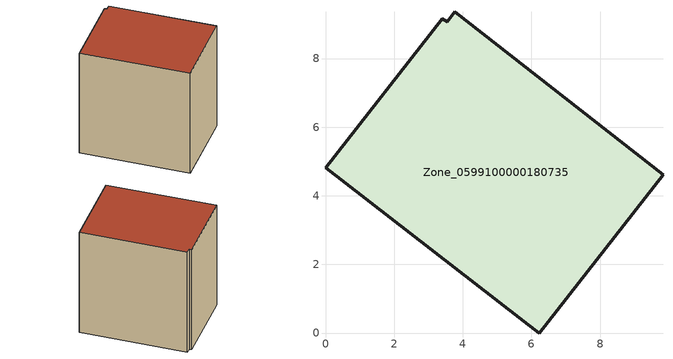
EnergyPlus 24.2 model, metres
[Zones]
Zone_0599100000180735
 floor ground (C_G): 3.55,9.07 3.77,9.36 9.84,4.62 6.22,0 0,4.82 3.4,9.16 z3.14
 wall outside (C_F): 6.22,0 9.84,4.62 3.77,9.36 3.55,9.07 3.4,9.16 0,4.82 6.22,0 z3.14:11.41
 roof outside (C_R): 3.77,9.36 3.55,9.07 3.4,9.16 0,4.82 6.22,0 9.84,4.62 z11.41
[BUILDING]
Pand.0599100000180735: North Axis=0; Terrain=City; Loads Convergence Tolerance Value=0.04; Temperature Convergence Tolerance Value=0.4; Solar Distribution=FullExterior; Maximum Number of Warmup Days=25; Minimum Number of Warmup Days=1
[Site:Location]
Rotterdam.The.Hague.AP_ZH_NLD Design_Conditions: Latitude=51.96; Longitude=4.45; Time Zone=1; Elevation=-4.5
[SITE:GROUNDTEMPERATURE:BUILDINGSURFACE]
18, 18, 18, 18, 18, 18, 18, 18, 18, 18, 18, 18
[MATERIAL] Thermal Absorptance=0.9; Solar Absorptance=0.7; Visible Absorptance=0.7
Name | Roughness | Thickness | Conductivity | Density | Specific Heat
G.TI.1946-1964 | MediumSmooth | 0.15 | 1 | 540 | 1210
F.TI.1946-1964 | Rough | 0.3 | 0.857143 | 1920 | 840
R.TI.1946-1964 | MediumRough | 0.2 | 0.277778 | 1500 | 1000
[CONSTRUCTION]
C_G: G.TI.1946-1964
C_F: F.TI.1946-1964
C_R: R.TI.1946-1964
[ZONE]
Zone_0599100000180735: Type=1; Multiplier=1; Ceiling Height=Autocalculate; Volume=Autocalculate; Floor Area=autocalculate; Part of Total Floor Area=Yes
[ZONEINFILTRATION:DESIGNFLOWRATE]
Infil_Zone_0599100000180735: Zone or ZoneList or Space or SpaceList=Zone_0599100000180735; Schedule=AlwaysOn; Design Flow Rate Calculation Method=Flow/Area; Flow Rate per Floor Area=0.003; Constant Term Coefficient=1; Temperature Term Coefficient=0; Velocity Term Coefficient=0; Velocity Squared Term Coefficient=0
[HVACTEMPLATE:ZONE:IDEALLOADSAIRSYSTEM]
Zone_0599100000180735: Maximum Heating Supply Air Temperature=50; Minimum Cooling Supply Air Temperature=13; Maximum Heating Supply Air Humidity Ratio=0.0156; Minimum Cooling Supply Air Humidity Ratio=0.0077; Heating Limit=NoLimit; Cooling Limit=NoLimit; Dehumidification Control Type=ConstantSensibleHeatRatio; Cooling Sensible Heat Ratio=0.7; Dehumidification Setpoint=60; Humidification Control Type=None; Humidification Setpoint=30; Outdoor Air Method=None; Outdoor Air Flow Rate per Person=0.00944; Outdoor Air Flow Rate per Zone Floor Area=0; Outdoor Air Flow Rate per Zone=0; Demand Controlled Ventilation Type=None; Outdoor Air Economizer Type=NoEconomizer; Heat Recovery Type=None; Sensible Heat Recovery Effectiveness=0.7; Latent Heat Recovery Effectiveness=0.65
[ZONECONTROL:THERMOSTAT]
ThermostatControl_Zone_0599100000180735: Zone or ZoneList=Zone_0599100000180735; Control Type Schedule=DualSetpointControlType; Control 1=Thermostat_Zone_0599100000180735; Temperature Difference Between Cutout And Setpoint=0
[THERMOSTATSETPOINT:DUALSETPOINT]
Thermostat_Zone_0599100000180735: Heating Setpoint Temperature Schedule=HeatingSetpoint_Zone_0599100000180735; Cooling Setpoint Temperature Schedule=CoolingSetpoint_Zone_0599100000180735
[SCHEDULE:COMPACT]
HeatingSetpoint_Zone_0599100000180735: Through: 12/31, For: AllDays, Until: 24:00, 21
CoolingSetpoint_Zone_0599100000180735: Through: 12/31, For: AllDays, Until: 24:00, 24
DualSetpointControlType: Through: 12/31, For: AllDays, Until: 24:00, 4
AlwaysOn: Through: 12/31, For: AllDays, Until: 24:00, 1
